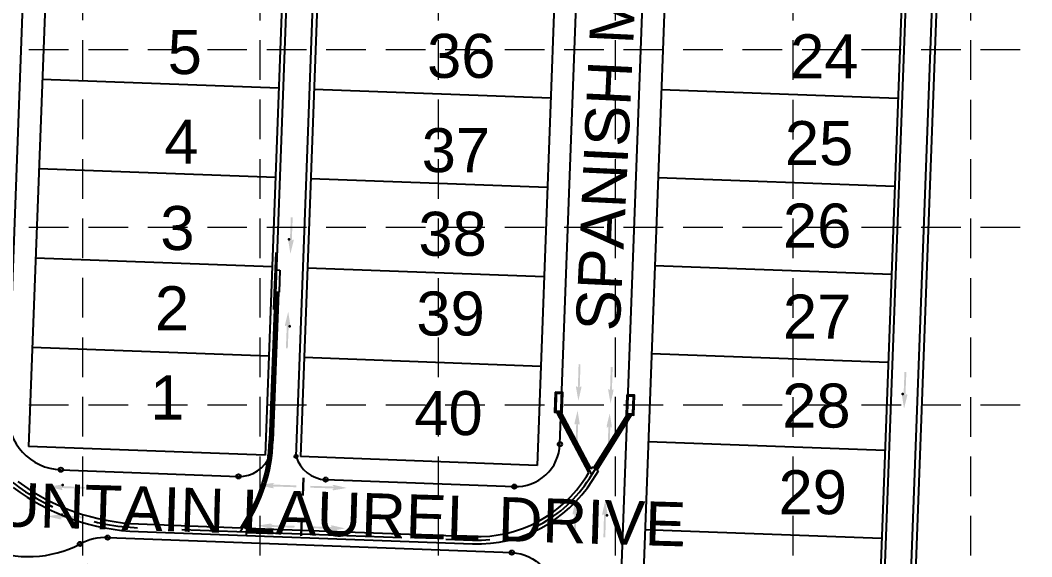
# Model space of a CAD drawing. Header units: feet. Extents: x 10084 to 13321, y 3329 to 8503.
# Drawn here: x 10948.3 to 11407.5, y 7219.3 to 7462.9 of the extents above; entities that cross this region are included whole.
import ezdxf
from ezdxf.enums import TextEntityAlignment as Align

# ---------------------------------------------------------------- set-up
doc = ezdxf.new("R2010")
doc.units = ezdxf.units.FT
doc.header["$LTSCALE"] = 40
doc.header["$MEASUREMENT"] = 0
for name, pattern in [('( Dashdot )', [1.001, 0.5, -0.25, 0.001, -0.25]), ('CENTERX2', [4, 2.5, -0.5, 0.5, -0.5]), ('DASHED', [0.75, 0.5, -0.25]), ('HIDDEN', [0.375, 0.25, -0.125])]:
    doc.linetypes.add(name, pattern=pattern)
for name, color, linetype in [('CURB', 4, 'Continuous'), ('flow arrow', 4, 'Continuous'), ('GRID', 254, 'DASHED'), ('INLET', 4, 'Continuous'), ('LOT', 7, 'Continuous'), ('NAME', 6, 'Continuous'), ('ROW', 3, '( Dashdot )'), ('STORM', 2, 'Continuous'), ('storm CL', 7, 'CENTERX2')]:
    doc.layers.add(name, color=color, linetype=linetype)
doc.styles.get("Standard").update_dxf_attribs({"font": 'ARIAL.TTF'})

msp = doc.modelspace()

# ---------------------------------------------------------------- hatches: boundary and pattern name
at = {"layer": 'flow arrow', "linetype": 'Continuous', "lineweight": 30}
h = msp.add_hatch(color=7, dxfattribs=at)
edge = h.paths.add_edge_path()
edge.add_line((11072.21078754478, 7363.376448675273), (11071.58157250511, 7362.852866093234))
edge.add_line((11071.58157250511, 7362.852866093235), (11072.00025231535, 7373.428775246107))
edge.add_line((11072.00025231535, 7373.428775246106), (11071.14070852887, 7373.458639709239))
edge.add_line((11071.14070852887, 7373.458639709239), (11070.72213685127, 7362.886930354876))
edge.add_line((11070.72213685127, 7362.886930354875), (11070.24391127899, 7363.442257427074))
edge.add_line((11070.24391127899, 7363.442257427074), (11070.24220725311, 7363.443281714975))
edge.add_ellipse((11070.17379657023, 7362.910566489707), major_axis=(0.02217018248873963, 0.5595609761097458), ratio=0.2857142857142859, start_angle=342.8173277777778, end_angle=484.7269333333335)
edge.add_line((11070.02976984964, 7362.597009708218), (11070.0300762057, 7362.598069907246))
edge.add_line((11070.0300762057, 7362.598069907246), (11070.9385, 7356.825499999998))
edge.add_line((11070.9385, 7356.825499999998), (11072.34419547325, 7362.502488703626))
edge.add_line((11072.34419547325, 7362.502488703626), (11072.34498863377, 7362.501190084183))
edge.add_ellipse((11072.22835015001, 7362.833894766198), major_axis=(0.02217018248873963, 0.5595609761097458), ratio=0.2857142857142856, start_angle=234.1684722222222, end_angle=374.4967194444445)
edge.add_line((11072.20979394588, 7363.377226066184), (11072.21078754478, 7363.376448675273))
edge.add_line((11072.21078754478, 7363.376448675273), (11072.21078754478, 7363.376448675273))
h = msp.add_hatch(color=7, dxfattribs=at)
edge = h.paths.add_edge_path()
edge.add_line((11068.68892616243, 7324.008741144237), (11069.31830362228, 7324.53192034536))
edge.add_line((11069.31830362228, 7324.53192034536), (11068.89526102133, 7313.956242573814))
edge.add_line((11068.89526102133, 7313.956242573814), (11069.75478695804, 7313.925874802942))
edge.add_line((11069.75478695804, 7313.925874802942), (11070.17776836127, 7324.497451811363))
edge.add_line((11070.17776836127, 7324.497451811364), (11070.65574740449, 7323.941849938369))
edge.add_line((11070.65574740448, 7323.941849938369), (11070.65755396288, 7323.940900882651))
edge.add_ellipse((11070.72618521509, 7324.473587787613), major_axis=(-0.02240186678209225, -0.559551801754487), ratio=0.2857142857142855, start_angle=342.8173277777778, end_angle=484.7269333333335)
edge.add_line((11070.870341764, 7324.787084938259), (11070.86986784214, 7324.786114019882))
edge.add_line((11070.86986784214, 7324.786114019882), (11069.9639, 7330.5589))
edge.add_line((11069.9639, 7330.5589), (11068.55585076879, 7324.882621081809))
edge.add_line((11068.55585076879, 7324.882621081809), (11068.55516263729, 7324.883863300069))
edge.add_ellipse((11068.67166336702, 7324.551110321287), major_axis=(-0.02240186678209225, -0.559551801754487), ratio=0.2857142857142855, start_angle=234.1684722222222, end_angle=374.4967194444445)
edge.add_line((11068.68999460706, 7324.007771333198), (11068.68892616243, 7324.008741144236))
edge.add_line((11068.68892616243, 7324.008741144237), (11068.68892616243, 7324.008741144237))
at = {"layer": 'flow arrow'}
h = msp.add_hatch(color=7, dxfattribs=at)
edge = h.paths.add_edge_path()
edge.add_line((11202.8325, 7296.6877), (11202.3153, 7296.1642))
edge.add_line((11202.3153, 7296.1642), (11202.6384, 7306.743200000001))
edge.add_line((11202.6384, 7306.743200000001), (11201.7788, 7306.7709))
edge.add_line((11201.7788, 7306.7709), (11201.4561, 7296.1915))
edge.add_line((11201.4561, 7296.1915), (11200.8656, 7296.7587))
edge.add_line((11200.8656, 7296.7587), (11200.86417084626, 7296.76030390334))
edge.add_ellipse((11200.80761309187, 7296.219605788058), major_axis=(0.01706783619562224, 0.5597398404326784), ratio=0.2857142857142854, start_angle=345.5032805555555, end_angle=485.8315277777779)
edge.add_line((11200.66796308729, 7295.895885513172), (11200.6701, 7295.896500000001))
edge.add_line((11200.6701, 7295.896500000001), (11201.6738, 7290.133400000001))
edge.add_line((11201.6738, 7290.133400000001), (11202.985, 7295.8305))
edge.add_line((11202.985, 7295.8305), (11202.98420827316, 7295.829345255612))
edge.add_ellipse((11202.86249211373, 7296.152217872704), major_axis=(0.01706783619562224, 0.5597398404326784), ratio=0.2857142857142855, start_angle=235.2730666666667, end_angle=377.1826722222223)
edge.add_line((11202.8315530713, 7296.688415882471), (11202.8325, 7296.6877))
edge.add_line((11202.8325, 7296.6877), (11202.8325, 7296.6877))
edge.add_line((11202.8325, 7296.6877), (11202.8325, 7296.6877))
h = msp.add_hatch(color=7, dxfattribs=at)
edge = h.paths.add_edge_path()
edge.add_line((11217.4377, 7295.457100000001), (11216.9206, 7294.933400000001))
edge.add_line((11216.9206, 7294.933400000001), (11217.2438, 7305.5126))
edge.add_line((11217.2438, 7305.5126), (11216.3841, 7305.540300000001))
edge.add_line((11216.3841, 7305.540300000001), (11216.0611, 7294.9609))
edge.add_line((11216.0611, 7294.9609), (11215.471, 7295.5281))
edge.add_line((11215.471, 7295.5281), (11215.46942307971, 7295.52958797784))
edge.add_ellipse((11215.41286532532, 7294.988889862559), major_axis=(0.01706783619562224, 0.5597398404326784), ratio=0.2857142857142854, start_angle=345.5032805555555, end_angle=485.8315277777779)
edge.add_line((11215.27321532074, 7294.665169587672), (11215.2753, 7294.665800000001))
edge.add_line((11215.2753, 7294.665800000001), (11216.2792, 7288.9026))
edge.add_line((11216.2792, 7288.9026), (11217.5902, 7294.599700000001))
edge.add_line((11217.5902, 7294.599700000001), (11217.58946050661, 7294.598629330108))
edge.add_ellipse((11217.46774434718, 7294.921501947199), major_axis=(0.01706783619562224, 0.5597398404326784), ratio=0.2857142857142855, start_angle=235.2730666666667, end_angle=377.1826722222223)
edge.add_line((11217.43680530475, 7295.457699956967), (11217.4377, 7295.457100000001))
edge.add_line((11217.4377, 7295.457100000001), (11217.4377, 7295.457100000001))
edge.add_line((11217.4377, 7295.457100000001), (11217.4377, 7295.457100000001))
at = {"layer": 'flow arrow', "linetype": 'Continuous', "lineweight": 30}
h = msp.add_hatch(color=7, dxfattribs=at)
edge = h.paths.add_edge_path()
edge.add_line((11350.79918754478, 7293.171248675273), (11350.16997250511, 7292.647666093235))
edge.add_line((11350.16997250511, 7292.647666093236), (11350.58865231535, 7303.223575246107))
edge.add_line((11350.58865231535, 7303.223575246107), (11349.72910852887, 7303.25343970924))
edge.add_line((11349.72910852887, 7303.25343970924), (11349.31053685127, 7292.681730354877))
edge.add_line((11349.31053685127, 7292.681730354876), (11348.83231127899, 7293.237057427074))
edge.add_line((11348.83231127899, 7293.237057427074), (11348.83060725311, 7293.238081714976))
edge.add_ellipse((11348.76219657023, 7292.705366489708), major_axis=(0.02217018248873963, 0.5595609761097458), ratio=0.2857142857142859, start_angle=342.8173277777778, end_angle=484.7269333333335)
edge.add_line((11348.61816984964, 7292.391809708219), (11348.61847620571, 7292.392869907247))
edge.add_line((11348.61847620571, 7292.392869907247), (11349.5269, 7286.620299999999))
edge.add_line((11349.5269, 7286.620299999999), (11350.93259547325, 7292.297288703627))
edge.add_line((11350.93259547325, 7292.297288703627), (11350.93338863377, 7292.295990084183))
edge.add_ellipse((11350.81675015001, 7292.628694766198), major_axis=(0.02217018248873963, 0.5595609761097458), ratio=0.2857142857142856, start_angle=234.1684722222222, end_angle=374.4967194444445)
edge.add_line((11350.79819394588, 7293.172026066184), (11350.79918754478, 7293.171248675273))
edge.add_line((11350.79918754478, 7293.171248675273), (11350.79918754478, 7293.171248675273))
at = {"layer": 'flow arrow'}
h = msp.add_hatch(color=7, dxfattribs=at)
edge = h.paths.add_edge_path()
edge.add_line((11202.0467, 7279.1022), (11201.5642, 7279.6583))
edge.add_line((11201.5642, 7279.6583), (11201.2092, 7269.0801))
edge.add_line((11201.2092, 7269.0801), (11200.3498, 7269.1075))
edge.add_line((11200.3498, 7269.1075), (11200.7049, 7279.6857))
edge.add_line((11200.7049, 7279.6857), (11200.0796, 7279.1574))
edge.add_line((11200.0796, 7279.1574), (11200.07776623605, 7279.155811320908))
edge.add_ellipse((11200.05594060275, 7279.699021108358), major_axis=(-0.01880234551683281, -0.5596842608141362), ratio=0.2857142857142854, start_angle=-125.83152777777792, end_angle=14.496719444444523, ccw=False)
edge.add_line((11199.9373020164, 7280.031017834215), (11199.9394, 7280.0306))
edge.add_line((11199.9394, 7280.0306), (11201.3102, 7285.7173))
edge.add_line((11201.3102, 7285.7173), (11202.2541, 7279.9484))
edge.add_line((11202.2541, 7279.9484), (11202.25305551342, 7279.949133125869))
edge.add_ellipse((11202.11091838487, 7279.6347152717), major_axis=(-0.01880234551683281, -0.5596842608141362), ratio=0.2857142857142855, start_angle=-17.182672222222322, end_angle=124.7269333333333, ccw=False)
edge.add_line((11202.04571481892, 7279.101598000349), (11202.0467, 7279.1022))
edge.add_line((11202.0467, 7279.1022), (11202.0467, 7279.1022))
edge.add_line((11202.0467, 7279.1022), (11202.0467, 7279.1022))
h = msp.add_hatch(color=7, dxfattribs=at)
edge = h.paths.add_edge_path()
edge.add_line((11216.6518, 7277.871700000001), (11216.1696, 7278.4274))
edge.add_line((11216.1696, 7278.4274), (11215.8144, 7267.849300000001))
edge.add_line((11215.8144, 7267.849300000001), (11214.9551, 7267.877100000001))
edge.add_line((11214.9551, 7267.877100000001), (11215.31, 7278.454900000001))
edge.add_line((11215.31, 7278.454900000001), (11214.685, 7277.9265))
edge.add_line((11214.685, 7277.9265), (11214.68301846949, 7277.925095395408))
edge.add_ellipse((11214.66119283619, 7278.468305182857), major_axis=(-0.01880234551683281, -0.5596842608141362), ratio=0.2857142857142854, start_angle=-125.83152777777792, end_angle=14.496719444444523, ccw=False)
edge.add_line((11214.54255424984, 7278.800301908714), (11214.5446, 7278.7997))
edge.add_line((11214.5446, 7278.7997), (11215.9153, 7284.4866))
edge.add_line((11215.9153, 7284.4866), (11216.8593, 7278.7178))
edge.add_line((11216.8593, 7278.7178), (11216.85830774686, 7278.718417200367))
edge.add_ellipse((11216.71617061831, 7278.403999346198), major_axis=(-0.01880234551683281, -0.5596842608141362), ratio=0.2857142857142855, start_angle=-17.182672222222322, end_angle=124.7269333333333, ccw=False)
edge.add_line((11216.65096705236, 7277.870882074848), (11216.6518, 7277.871700000001))
edge.add_line((11216.6518, 7277.871700000001), (11216.6518, 7277.871700000001))
edge.add_line((11216.6518, 7277.871700000001), (11216.6518, 7277.871700000001))
at = {"layer": 'flow arrow', "linetype": 'Continuous', "lineweight": 30}
h = msp.add_hatch(color=7, dxfattribs=at)
edge = h.paths.add_edge_path()
edge.add_line((10967.55292639416, 7249.869887399212), (10967.02429969714, 7250.494820374219))
edge.add_line((10967.02429969714, 7250.494820374219), (10977.60317155322, 7250.16138646921))
edge.add_line((10977.60317155322, 7250.161386469211), (10977.62621897649, 7251.021061876074))
edge.add_line((10977.62621897649, 7251.021061876074), (10967.05144676907, 7251.354549456765))
edge.add_line((10967.05144676907, 7251.354549456765), (10967.6029752087, 7251.837211229373))
edge.add_line((10967.6029752087, 7251.837211229373), (10967.60395499032, 7251.838936002835))
edge.add_ellipse((10967.07070593753, 7251.903052936536), major_axis=(0.5597214211881071, -0.01766166561435953), ratio=0.2857142857142857, start_angle=342.8173277777778, end_angle=484.7269333333335)
edge.add_line((10966.75599905784, 7252.044548984675), (10966.75699348979, 7252.044153686074))
edge.add_line((10966.75699348979, 7252.044153686074), (10960.9921, 7251.089300000001))
edge.add_line((10960.9921, 7251.089300000001), (10966.6800914707, 7249.729348522795))
edge.add_line((10966.6800914707, 7249.729348522795), (10966.67883376684, 7249.728633409452))
edge.add_ellipse((10967.01058801884, 7249.847948362092), major_axis=(0.5597214211881071, -0.01766166561435953), ratio=0.2857142857142856, start_angle=234.1684722222222, end_angle=374.4967194444445)
edge.add_line((10967.55375220064, 7249.870881016062), (10967.55292639416, 7249.869887399212))
edge.add_line((10967.55292639416, 7249.869887399212), (10967.55292639416, 7249.869887399212))
h = msp.add_hatch(color=7, dxfattribs=at)
edge = h.paths.add_edge_path()
edge.add_line((11063.59302959147, 7252.565149080567), (11063.03733266512, 7252.083045507015))
edge.add_line((11063.03733266512, 7252.083045507015), (11073.61513523303, 7251.727413269551))
edge.add_line((11073.61513523303, 7251.727413269551), (11073.58764073912, 7250.867913069878))
edge.add_line((11073.58764073912, 7250.867913069878), (11063.00963817185, 7251.22344530606))
edge.add_line((11063.00963817185, 7251.22344530606), (11063.53774219323, 7250.598048672527))
edge.add_line((11063.53774219323, 7250.598048672527), (11063.53952299188, 7250.596382839924))
edge.add_ellipse((11062.99631219354, 7250.574582010075), major_axis=(0.5596834169778248, -0.01882790229344864), ratio=0.2857142857142858, start_angle=-125.83152777777792, end_angle=14.496719444444523, ccw=False)
edge.add_line((11062.66431004169, 7250.45595858023), (11062.66464306572, 7250.458143074731))
edge.add_line((11062.66464306572, 7250.458143074731), (11056.97793412636, 7251.829106677336))
edge.add_line((11056.97793412636, 7251.829106677336), (11062.74722824019, 7252.772443667166))
edge.add_line((11062.74722824019, 7252.772443667166), (11062.74630056208, 7252.771708396993))
edge.add_ellipse((11063.06071193425, 7252.629556907767), major_axis=(0.5596834169778248, -0.01882790229344864), ratio=0.2857142857142859, start_angle=-17.182672222222322, end_angle=124.7269333333333, ccw=False)
edge.add_line((11063.5938262423, 7252.564328996919), (11063.59302959147, 7252.565149080567))
edge.add_line((11063.59302959147, 7252.565149080567), (11063.59302959147, 7252.565149080567))
edge.add_line((11063.59302959147, 7252.565149080567), (11063.59302959147, 7252.565149080567))
h = msp.add_hatch(color=7, dxfattribs=at)
edge = h.paths.add_edge_path()
edge.add_line((11090.06733575803, 7251.715718678922), (11090.59103908476, 7251.198722020162))
edge.add_line((11090.59103908477, 7251.198722020163), (11080.01183672248, 7251.522254247779))
edge.add_line((11080.01183672248, 7251.522254247779), (11079.98424222985, 7250.662554047463))
edge.add_line((11079.98424222985, 7250.662554047462), (11090.56354459085, 7250.339221820492))
edge.add_line((11090.56354459085, 7250.339221820492), (11089.99614835614, 7249.749118169026))
edge.add_line((11089.99614835614, 7249.749118169026), (11089.99469854521, 7249.747459168552))
edge.add_ellipse((11090.53539409217, 7249.690876723341), major_axis=(-0.5597390757989292, 0.01709339546450722), ratio=0.2857142857142854, start_angle=345.5032805555555, end_angle=485.8315277777779)
edge.add_line((11090.85910799888, 7249.551211933386), (11090.85834963419, 7249.553323687817))
edge.add_line((11090.85834963419, 7249.553323687817), (11096.62134336279, 7250.556760638921))
edge.add_line((11096.62134336279, 7250.556760638921), (11090.92463480181, 7251.868624175843))
edge.add_line((11090.92463480181, 7251.868624175843), (11090.92575409053, 7251.867454139562))
edge.add_ellipse((11090.60287590715, 7251.745752719936), major_axis=(-0.5597390757989292, 0.01709339546450722), ratio=0.2857142857142858, start_angle=235.2730666666667, end_angle=377.1826722222223)
edge.add_line((11090.06667647055, 7251.714838160538), (11090.06733575803, 7251.715718678922))
edge.add_line((11090.06733575803, 7251.715718678922), (11090.06733575803, 7251.715718678922))
edge.add_line((11090.06733575803, 7251.715718678922), (11090.06733575803, 7251.715718678922))
h = msp.add_hatch(color=7, dxfattribs=at)
edge = h.paths.add_edge_path()
edge.add_line((11199.29151956636, 7238.478219058354), (11199.91414802693, 7239.009657152541))
edge.add_line((11199.91414802693, 7239.009657152541), (11199.62737706363, 7228.429334156404))
edge.add_line((11199.62737706363, 7228.429334156404), (11200.48705684131, 7228.410162349071))
edge.add_line((11200.48705684131, 7228.410162349071), (11200.77402199358, 7238.986283882584))
edge.add_line((11200.77402199358, 7238.986283882585), (11201.2590932463, 7238.436824233536))
edge.add_line((11201.2590932463, 7238.436824233536), (11201.26089250681, 7238.436012797526))
edge.add_ellipse((11201.32266352123, 7238.969538647082), major_axis=(-0.01519977041182819, -0.5597936440007901), ratio=0.2857142857142857, start_angle=342.8173277777778, end_angle=484.7269333333335)
edge.add_line((11201.46277407104, 7239.284864776344), (11201.46228283265, 7239.283764218248))
edge.add_line((11201.46228283265, 7239.283764218248), (11200.4821, 7245.044400000001))
edge.add_line((11200.4821, 7245.044400000001), (11199.14718503235, 7239.350494178267))
edge.add_line((11199.14718503235, 7239.350494178267), (11199.14654168602, 7239.351843652313))
edge.add_ellipse((11199.26731457141, 7239.020617395479), major_axis=(-0.01519977041182819, -0.5597936440007901), ratio=0.2857142857142854, start_angle=234.1684722222222, end_angle=374.4967194444445)
edge.add_line((11199.29263590417, 7238.477559368263), (11199.29151956636, 7238.478219058354))
edge.add_line((11199.29151956636, 7238.478219058354), (11199.29151956636, 7238.478219058354))
h = msp.add_hatch(color=7, dxfattribs=at)
edge = h.paths.add_edge_path()
edge.add_line((11212.70661956636, 7238.163719058353), (11213.32924802693, 7238.695157152541))
edge.add_line((11213.32924802693, 7238.695157152541), (11213.04247706363, 7228.114834156404))
edge.add_line((11213.04247706363, 7228.114834156404), (11213.90215684131, 7228.095662349071))
edge.add_line((11213.90215684131, 7228.095662349071), (11214.18912199358, 7238.671783882583))
edge.add_line((11214.18912199358, 7238.671783882584), (11214.6741932463, 7238.122324233535))
edge.add_line((11214.6741932463, 7238.122324233535), (11214.67599250681, 7238.121512797526))
edge.add_ellipse((11214.73776352123, 7238.655038647082), major_axis=(-0.01519977041182819, -0.5597936440007901), ratio=0.2857142857142857, start_angle=342.8173277777778, end_angle=484.7269333333335)
edge.add_line((11214.87787407104, 7238.970364776344), (11214.87738283265, 7238.969264218247))
edge.add_line((11214.87738283265, 7238.969264218247), (11213.8972, 7244.7299))
edge.add_line((11213.8972, 7244.7299), (11212.56228503235, 7239.035994178266))
edge.add_line((11212.56228503235, 7239.035994178266), (11212.56164168602, 7239.037343652312))
edge.add_ellipse((11212.68241457141, 7238.706117395479), major_axis=(-0.01519977041182819, -0.5597936440007901), ratio=0.2857142857142854, start_angle=234.1684722222222, end_angle=374.4967194444445)
edge.add_line((11212.70773590417, 7238.163059368263), (11212.70661956636, 7238.163719058353))
edge.add_line((11212.70661956636, 7238.163719058353), (11212.70661956636, 7238.163719058353))
h = msp.add_hatch(color=7, dxfattribs=at)
edge = h.paths.add_edge_path()
edge.add_line((10967.17942639416, 7236.456287399212), (10966.65079969713, 7237.081220374219))
edge.add_line((10966.65079969714, 7237.081220374219), (10977.22967155322, 7236.74778646921))
edge.add_line((10977.22967155322, 7236.747786469211), (10977.25271897649, 7237.607461876074))
edge.add_line((10977.25271897649, 7237.607461876074), (10966.67794676907, 7237.940949456765))
edge.add_line((10966.67794676907, 7237.940949456765), (10967.2294752087, 7238.423611229373))
edge.add_line((10967.2294752087, 7238.423611229373), (10967.23045499032, 7238.425336002835))
edge.add_ellipse((10966.69720593753, 7238.489452936537), major_axis=(0.5597214211881071, -0.01766166561435953), ratio=0.2857142857142857, start_angle=342.8173277777778, end_angle=484.7269333333335)
edge.add_line((10966.38249905784, 7238.630948984675), (10966.38349348979, 7238.630553686075))
edge.add_line((10966.38349348979, 7238.630553686075), (10960.6186, 7237.675700000001))
edge.add_line((10960.6186, 7237.675700000001), (10966.3065914707, 7236.315748522795))
edge.add_line((10966.3065914707, 7236.315748522795), (10966.30533376684, 7236.315033409452))
edge.add_ellipse((10966.63708801884, 7236.434348362092), major_axis=(0.5597214211881071, -0.01766166561435953), ratio=0.2857142857142856, start_angle=234.1684722222222, end_angle=374.4967194444445)
edge.add_line((10967.18025220063, 7236.457281016062), (10967.17942639416, 7236.456287399212))
edge.add_line((10967.17942639416, 7236.456287399212), (10967.17942639416, 7236.456287399212))
h = msp.add_hatch(color=7, dxfattribs=at)
edge = h.paths.add_edge_path()
edge.add_line((11062.79939087252, 7234.188615420406), (11062.24369394617, 7233.706511846854))
edge.add_line((11062.24369394617, 7233.706511846854), (11072.82149651408, 7233.35087960939))
edge.add_line((11072.82149651408, 7233.35087960939), (11072.79400202017, 7232.491379409717))
edge.add_line((11072.79400202017, 7232.491379409717), (11062.21599945289, 7232.846911645899))
edge.add_line((11062.21599945289, 7232.846911645899), (11062.74410347427, 7232.221515012366))
edge.add_line((11062.74410347428, 7232.221515012366), (11062.74588427292, 7232.219849179763))
edge.add_ellipse((11062.20267347459, 7232.198048349914), major_axis=(0.5596834169778248, -0.01882790229344864), ratio=0.2857142857142858, start_angle=-125.83152777777792, end_angle=14.496719444444523, ccw=False)
edge.add_line((11061.87067132273, 7232.079424920069), (11061.87100434677, 7232.08160941457))
edge.add_line((11061.87100434677, 7232.08160941457), (11056.1842954074, 7233.452573017175))
edge.add_line((11056.1842954074, 7233.452573017175), (11061.95358952124, 7234.395910007005))
edge.add_line((11061.95358952124, 7234.395910007005), (11061.95266184312, 7234.395174736832))
edge.add_ellipse((11062.2670732153, 7234.253023247607), major_axis=(0.5596834169778248, -0.01882790229344864), ratio=0.2857142857142859, start_angle=-17.182672222222322, end_angle=124.7269333333333, ccw=False)
edge.add_line((11062.80018752335, 7234.187795336758), (11062.79939087252, 7234.188615420406))
edge.add_line((11062.79939087252, 7234.188615420406), (11062.79939087252, 7234.188615420406))
edge.add_line((11062.79939087252, 7234.188615420406), (11062.79939087252, 7234.188615420406))
h = msp.add_hatch(color=7, dxfattribs=at)
edge = h.paths.add_edge_path()
edge.add_line((11089.27369703907, 7233.339185018761), (11089.79740036581, 7232.822188360001))
edge.add_line((11089.79740036581, 7232.822188360002), (11079.21819800353, 7233.145720587618))
edge.add_line((11079.21819800353, 7233.145720587618), (11079.1906035109, 7232.286020387302))
edge.add_line((11079.1906035109, 7232.286020387302), (11089.7699058719, 7231.962688160331))
edge.add_line((11089.7699058719, 7231.962688160331), (11089.20250963719, 7231.372584508865))
edge.add_line((11089.20250963719, 7231.372584508865), (11089.20105982626, 7231.370925508391))
edge.add_ellipse((11089.74175537322, 7231.31434306318), major_axis=(-0.5597390757989292, 0.01709339546450722), ratio=0.2857142857142854, start_angle=345.5032805555555, end_angle=485.8315277777779)
edge.add_line((11090.06546927992, 7231.174678273225), (11090.06471091524, 7231.176790027656))
edge.add_line((11090.06471091524, 7231.176790027656), (11095.82770464384, 7232.18022697876))
edge.add_line((11095.82770464384, 7232.18022697876), (11090.13099608286, 7233.492090515682))
edge.add_line((11090.13099608285, 7233.492090515682), (11090.13211537158, 7233.490920479401))
edge.add_ellipse((11089.8092371882, 7233.369219059775), major_axis=(-0.5597390757989292, 0.01709339546450722), ratio=0.2857142857142858, start_angle=235.2730666666667, end_angle=377.1826722222223)
edge.add_line((11089.2730377516, 7233.338304500377), (11089.27369703907, 7233.339185018761))
edge.add_line((11089.27369703907, 7233.339185018761), (11089.27369703907, 7233.339185018761))
edge.add_line((11089.27369703907, 7233.339185018761), (11089.27369703907, 7233.339185018761))

# ---------------------------------------------------------------- linework, layer by layer
at = {"layer": 'CURB', "color": 7}
for p, q in [((11348.23404387341, 7089.952467271951), (11389.04410045778, 8189.848329670096)), ((11061.5384, 7265.2988), (11091.9795, 8085.7343)), ((11073.5302, 7264.854), (11103.9713, 8085.289400000001)), ((10942.67672626118, 7284.719431232644), (10972.19090907621, 8080.171999713126)), ((11193.31876596271, 7270.416227314066), (11222.83287758721, 8065.868872209846)), ((11217.71265933714, 7118.765465419478), (11248.35511984619, 7944.628922470779)), ((11338.08796414991, 7140.141108987701), (11366.72673317667, 7912.001434421827)), ((10966.73257830134, 7258.809669066439), (11047.39308079165, 7255.816857728812)), ((11086.934001236, 7254.349739231544), (11172.59095272378, 7251.171540635395)), ((10988.02574398022, 7227.998937385175), (11171.47862102115, 7221.192138099307))]:
    msp.add_line(p, q, dxfattribs=at)
for centre, radius in [((11193.31876596204, 7270.416227313215), 1), ((11061.5384, 7265.2988), 0.75), ((11073.5302, 7264.854), 0.75), ((10966.73257830128, 7258.80966906671), 1), ((11047.3930807917, 7255.816857729494), 1), ((11086.93400123568, 7254.349739232238), 1), ((11172.59095272508, 7251.17154063398), 1), ((10988.02574398022, 7227.998937385175), 1), ((10975.43421656597, 7225.130501008013), 1), ((11171.47862102211, 7221.1921380999), 1)]:
    msp.add_circle(centre, radius, dxfattribs=at)
for centre, radius, start, end in [((10967.6595355115, 7283.792478162774), 25, 177.8750929818449, 267.8750834838065), ((11173.33251849335, 7271.157787910827), 20, 267.8750834835523, 357.8750983065618), ((11047.93071597339, 7270.306887005219), 14.5, 267.8750834847391, 339.7946816763479), ((11087.47163641774, 7268.839768507951), 14.5, 195.9548980469849, 267.8750834832979), ((10952.11370247522, 7269.35892651179), 50, 196.2810564664483, 297.801531983398), ((10987.09447439289, 7203.016288668216), 25, 87.86519444444446, 117.8015333333333)]:
    msp.add_arc(centre, radius, start, end, dxfattribs=at)
at = {"layer": 'CURB', "color": 7, "extrusion": (0, 0, -1)}
msp.add_arc((-11170.73705525385, 7201.20589082305), 20, 92.1249165164478, 182.124901693523, dxfattribs=at)
at = {"layer": 'flow arrow', "color": 7, "linetype": 'Continuous', "lineweight": 30}
for p, q in [((11076.65156432571, 7247.199632600172), (11076.94811311027, 7255.194534718876)), ((11075.85792560676, 7228.823098940011), (11076.15447439132, 7236.818001058715))]:
    msp.add_line(p, q, dxfattribs=at)
for p in [(11070.24391127902, 7363.44225742709), (11070.65574740451, 7323.941849938373), (11348.83231127902, 7293.237057427091), (10967.60297520873, 7251.837211229378), (10967.22947520873, 7238.423611229378), (11201.25909324631, 7238.436824233547), (11214.67419324631, 7238.122324233546)]:
    msp.add_point(p, dxfattribs=at)
at = {"layer": 'GRID', "color": 252, "linetype": 'HIDDEN', "lineweight": 0, "ltscale": 1.8}
for p, q in [((11218.46390119887, 3736.85394427964), (11218.46390119887, 8418.162820592583)), ((11299.17369564161, 3736.841255012162), (11299.17369564161, 8418.162820592583)), ((11379.88349008414, 3736.828565744684), (11379.88349008414, 8418.162820592583)), ((10976.84475481518, 3736.891931862157), (10976.7584330688, 8414.93450293326)), ((11057.05542569041, 3736.879321067341), (11057.21651973846, 8414.924356893744)), ((11137.78803288336, 3736.866628213221), (11138.27981878949, 8414.817413384408)), ((10169.23657344577, 7449.645287281799), (13236.20876226296, 7449.645287281799)), ((10169.23657344577, 7368.935492839051), (13236.20876226296, 7368.935492839051)), ((10169.23657344577, 7288.225698396742), (13236.20876226296, 7288.225698396742))]:
    msp.add_line(p, q, dxfattribs=at)
at = {"layer": 'INLET', "color": 5}
for p, q in [((11063.47683140355, 7331.645440122686), (11064.48036859645, 7357.456759877316)), ((11064.1642, 7349.5515), (11066.1618, 7349.451399999999)), ((11066.1618, 7349.451399999999), (11065.7733, 7339.4584)), ((11063.7757, 7339.558400000001), (11065.7733, 7339.4584))]:
    msp.add_line(p, q, dxfattribs=at)
at = {"layer": 'INLET', "color": 5, "flags": 128}
for points in [[(11191.1923, 7294.007100000001), (11190.8585, 7285.013300000001), (11194.3559, 7284.8837), (11194.6899, 7293.8773)], [(11191.6733, 7293.489100000001), (11191.3767, 7285.494500000001), (11193.8747, 7285.401699999999), (11194.1715, 7293.3963)], [(11223.6698, 7292.801900000001), (11223.336, 7283.8081), (11226.8334, 7283.6785), (11227.1674, 7292.672100000001)], [(11224.1508, 7292.283899999999), (11223.8542, 7284.2893), (11226.3522, 7284.1965), (11226.649, 7292.1911)]]:
    msp.add_lwpolyline(points, close=True, dxfattribs=at)
at = {"layer": 'LOT', "color": 7}
for p, q in [((11065.72551372417, 7432.088319199194), (10958.29943366192, 7436.07420964385)), ((11189.1405917478, 7427.509179946287), (11081.71451168554, 7431.495070390943)), ((11346.74525387433, 7427.409089779352), (11239.31917381207, 7431.394980224006)), ((11064.21977408673, 7391.506243745232), (10956.79369402753, 7395.492134189886)), ((11187.63485211036, 7386.927104492325), (11080.20877205115, 7390.912994936979)), ((11345.26213184912, 7387.436594872891), (11237.83605178686, 7391.422485314493)), ((11062.71403445235, 7350.92416829127), (10955.28795439009, 7354.910058735923)), ((11186.12911247597, 7346.345029038363), (11078.70303241371, 7350.330919483017)), ((11343.77900982391, 7347.46409996643), (11236.35292976165, 7351.449990408033)), ((11061.20829481491, 7310.342092837306), (10953.78221475265, 7314.327983281962)), ((11342.2958877987, 7307.49160505997), (11234.86980773644, 7311.477495501572)), ((11184.62337283853, 7305.762953584399), (11077.19729277627, 7309.748844029054)), ((11340.81276577349, 7267.519110153508), (11233.38668571123, 7271.505000595111)), ((11339.32964374828, 7227.546615247047), (11231.90356368603, 7231.532505688651))]:
    msp.add_line(p, q, dxfattribs=at)
at = {"layer": 'ROW', "color": 7, "linetype": 'Continuous'}
for p, q in [((11397.4874, 8363.4684), (11350.3071, 7091.885)), ((10982.5548, 8089.794400000001), (10952.1137, 7269.3589)), ((11089.9809, 8085.808500000001), (11059.5398, 7265.373000000001)), ((11105.9699, 8085.2152), (11075.5288, 7264.7798)), ((11213.3959, 8081.229399999999), (11182.9549, 7260.793900000001)), ((11258.7852, 7956.034000000001), (11227.2688, 7106.6185)), ((11364.72810842921, 7912.075590520952), (11336.0893394055, 7140.215265089877)), ((11059.5398, 7265.373000000001), (10952.1137, 7269.3589)), ((11182.9549, 7260.793900000001), (11075.5288, 7264.7798))]:
    msp.add_line(p, q, dxfattribs=at)
msp.add_arc((10952.11370247522, 7269.35892651179), 60, 185.482425, 296.8301222222223, dxfattribs=at)
at = {"layer": 'STORM', "color": 5}
for p, q in [((11064.0253, 7339.5459), (11061.5214, 7272.0645)), ((11065.5236, 7339.470899999999), (11063.0182, 7271.9488)), ((11206.40464490494, 7257.522283959472), (11191.88595292825, 7284.975226602985)), ((11207.47927859127, 7259.233568791773), (11193.90518392895, 7284.900401779228)), ((11208.67358456374, 7259.725134662923), (11223.78645609607, 7283.791407855465)), ((11210.15560070193, 7258.79447459029), (11225.80590509659, 7283.71657495346)), ((11205.30541078219, 7255.771824515518), (11206.40464490494, 7257.522283959472)), ((11207.47927859127, 7259.233568791773), (11208.0384347911, 7260.123988979766)), ((11210.79075047151, 7258.395620273445), (11208.0384347911, 7260.123988979766)), ((11208.05772646565, 7254.043455815302), (11210.79075047151, 7258.395620273445)), ((11002.0453919126, 7234.233401791437), (11048.38222895596, 7232.51411788995)), ((11001.91561707205, 7230.735808548235), (11051.0028498703, 7228.914473848688)), ((11050.15343203223, 7232.448399099704), (11051.13262471084, 7232.412067091892)), ((11051.0028498703, 7228.914473848688), (11051.13262471084, 7232.412067091892)), ((11051.00748468581, 7229.039387893306), (11153.58462255013, 7225.233361561938)), ((11051.12798989532, 7232.287153047274), (11153.70512775964, 7228.481126715903))]:
    msp.add_line(p, q, dxfattribs=at)
for centre, radius, start, end in [((10987.3203, 7274.757500000001), 74.25, 325.3240444444467, 357.9214999999938), ((10987.3203, 7274.757500000001), 75.75, 326.0453888888511, 357.8750361111072), ((11155.86958675156, 7286.815985440577), 58.375, 267.8750698272405, 327.8724562292655), ((11005.68887778851, 7332.415821350593), 98.25, 233.4347340687994, 267.8747707532546), ((11155.86958675156, 7286.815985440577), 61.625, 267.8750698272405, 327.8724562292655), ((11005.68887778851, 7332.415821350593), 101.75, 233.4347340687994, 267.874767025748)]:
    msp.add_arc(centre, radius, start, end, dxfattribs=at)
msp.add_point((11051.06773729057, 7230.66327047029), dxfattribs=at)
at = {"layer": 'storm CL', "color": 5}
for p, q in [((11062.2678, 7271.9521), (11064.7745, 7339.508400000001)), ((11207.81918252205, 7256.719216925566), (11192.6257, 7285.448100000001))]:
    msp.add_line(p, q, dxfattribs=at)
at = {"layer": 'storm CL', "color": 5, "flags": 128}
msp.add_lwpolyline([(10710.21039700003, 7278.391380266732), (10890.24906700266, 7271.711303944857, -0.1514159347054839), (10946.11507098692, 7252.09794324636), (10946.11506995598, 7252.09794401103, 0.1514144767997712), (11001.98050449233, 7232.484605169835), (11153.64487515579, 7226.857244140283, 0.2679369697273271), (11206.68156862392, 7254.907640165411), (11225.1032, 7284.2429)], format="xyb", dxfattribs=at)
at = {"layer": 'storm CL', "color": 5}
msp.add_arc((10987.3203, 7274.757500000001), 75, 324.0952222222181, 357.8563611110974, dxfattribs=at)

# ---------------------------------------------------------------- texts
at = {"layer": 'NAME', "color": 7}
for s, rotation, p in [('SPANISH MOSS WAY', 87.29953611111111, (11210.4170996973, 7321.924160793152)), ('MOUNTAIN LAUREL DRIVE', 358.3134888888889, (10892.1478185219, 7244.530488703464))]:
    msp.add_text(s, height=20, rotation=rotation, dxfattribs=at).set_placement(p, align=Align.MIDDLE_LEFT)
for s, p in [('5', (11015.2209, 7448.4743999)), ('36', (11132.9931, 7446.745699900001)), ('24', (11297.8186, 7446.5417999)), ('4', (11013.7243, 7407.8169999)), ('25', (11295.4223, 7407.1317999)), ('37', (11130.5491, 7403.9270999)), ('26', (11294.5425, 7369.6793999)), ('3', (11011.8833, 7368.5790999)), ('38', (11129.0445, 7365.9674999)), ('2', (11009.415, 7332.1607999)), ('39', (11128.1193, 7329.7595999)), ('27', (11294.5163, 7328.3659999)), ('1', (11007.2899, 7291.628799900001)), ('28', (11294.1961, 7287.9570999)), ('40', (11127.1643, 7284.5471999)), ('29', (11292.5399, 7248.6225999))]:
    msp.add_text(s, height=20, dxfattribs=at).set_placement(p, align=Align.MIDDLE_LEFT)

doc.saveas('drawing.dxf')
